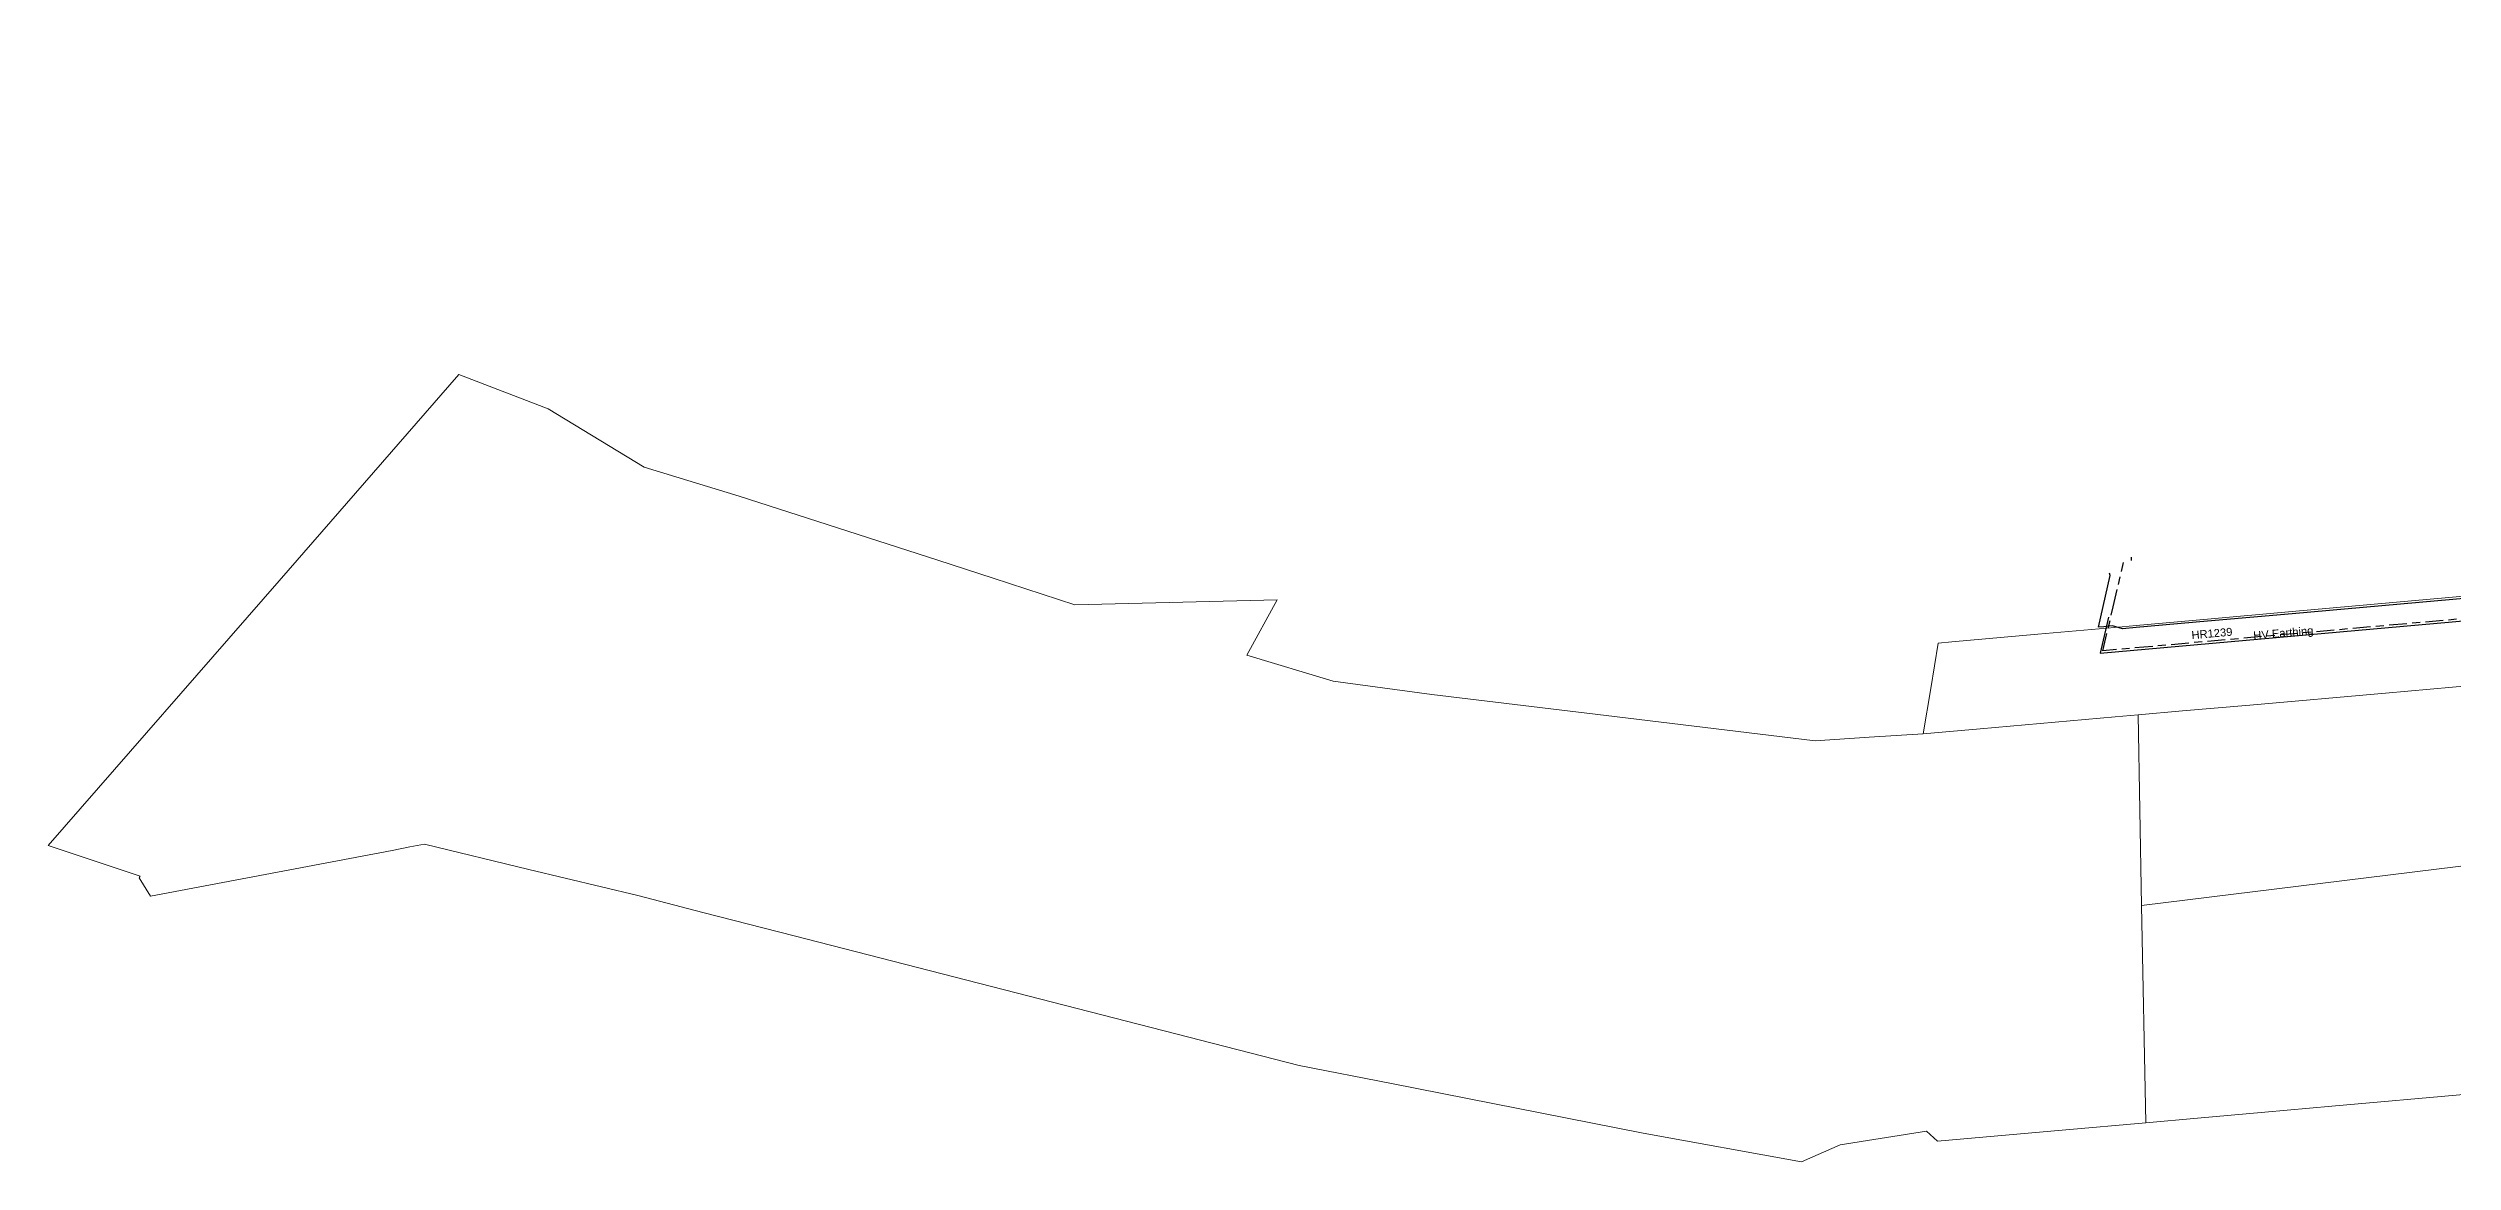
# Model space of a CAD drawing. Header units: metres. Extents: x 311639 to 313197, y 6256063 to 6257195.
# Drawn here: x 311639 to 312180, y 6256196 to 6256446 of the extents above; entities that cross this region are included whole.
import ezdxf

# ---------------------------------------------------------------- set-up
doc = ezdxf.new("R2010")
doc.units = ezdxf.units.M
doc.linetypes.add('Cable Exist UG', pattern=[8.2, 4, -1.2, 1.8, -1.2])
doc.layers.add('Cadastre Land Parcels_SP_EXT', color=9, linetype='Continuous', lineweight=5)
doc.layers.add('Cadastre Roads_SP_EXT', color=9, linetype='Continuous', lineweight=5)
doc.layers.add('Features_HIDE', color=1, linetype='Continuous', plot=False)
doc.layers.add('Mains_HV_EXT', color=7, linetype='Continuous')
doc.layers.add('OH_Details_SP_MISC', color=7, linetype='Continuous')
doc.styles.get("Standard").update_dxf_attribs({"font": 'arial.ttf'})
doc.linetypes.add('Cable E UG', pattern='A,6,-0.5,["E",Standard,S=1.7,R=0,X=0.5,Y=-1],-2.9', length=9.4)
doc.linetypes.add('Cable P UG', pattern='A,6,-0.5,["P",Standard,S=1.7,R=0,X=0.5,Y=-1],-2.9', length=9.4)

msp = doc.modelspace()

# ---------------------------------------------------------------- linework, layer by layer
at = {"layer": 'Cadastre Land Parcels_SP_EXT', "linetype": 'Continuous'}
msp.add_lwpolyline([(312195.06, 6256303.85), (312179.8, 6256302.52), (312164.72, 6256301.17), (312134.22, 6256298.48), (312119.07, 6256297.17), (312109.05, 6256296.27), (312103.89, 6256295.8), (312073.54, 6256293.12), (312060.71, 6256292.01), (312048.58, 6256291.22), (312036.39, 6256290.41), (311991.28, 6256295.89), (311950.19, 6256300.88), (311927.94, 6256303.84), (311908.54, 6256309.68), (311915.39, 6256322.16), (311869.89, 6256321.03), (311851.46, 6256327.05), (311839.04, 6256331.03), (311812.06, 6256339.74), (311794.34, 6256345.49), (311772.97, 6256351.96), (311751.36, 6256365.07), (311731.26, 6256372.83), (311690.83, 6256326.45), (311638.88, 6256266.86), (311638.88, 6256266.86), (311659.61, 6256259.95), (311659.34, 6256259.59), (311661.92, 6256255.46), (311716.26, 6256265.77), (311720.29, 6256266.57), (311723.52, 6256267.18), (311747.04, 6256261.5), (311771.52, 6256255.6), (311786.19, 6256251.83), (311806.7, 6256246.56), (311920.31, 6256217.41), (311941.12, 6256213.32), (311997.75, 6256202.16), (312033.34, 6256195.7), (312042.07, 6256199.54), (312061.47, 6256202.62), (312063.95, 6256200.33), (312091.99, 6256202.83), (312110.82, 6256204.51), (312122.39, 6256205.54), (312137.54, 6256206.88), (312152.67, 6256208.24), (312183.14, 6256210.96)], dxfattribs=at)
at = {"layer": 'Cadastre Roads_SP_EXT', "linetype": 'Continuous'}
for points in [[(312188.19, 6256323.46), (312143.71, 6256319.5), (312124.67, 6256317.8), (312108.61, 6256316.38), (312105.49, 6256316.1), (312086.49, 6256314.41), (312067.15, 6256312.69), (312064.1, 6256312.42), (312062.41, 6256302.22), (312060.71, 6256292.01), (312073.54, 6256293.12), (312073.54, 6256293.12), (312103.89, 6256295.8), (312109.05, 6256296.27), (312119.07, 6256297.17), (312134.22, 6256298.48), (312164.72, 6256301.17), (312179.8, 6256302.52), (312195.06, 6256303.85)], [(312394.2, 6256288.42), (312109.86, 6256253.37), (312110.82, 6256204.51), (312122.39, 6256205.54), (312137.54, 6256206.88), (312152.67, 6256208.24), (312183.14, 6256210.96)]]:
    msp.add_lwpolyline(points, dxfattribs=at)
msp.add_lwpolyline([(312394.2, 6256288.42), (312398.61, 6256324.78), (312391.5, 6256323.8), (312372.89, 6256321.38), (312356.31, 6256319.2), (312337.6, 6256316.78), (312332.55, 6256316.14), (312330.92, 6256315.94), (312328.87, 6256315.75), (312328.1, 6256315.65), (312306.85, 6256313.79), (312248.67, 6256308.59), (312248.1, 6256307.96), (312223.74, 6256306.4), (312210.24, 6256305.18), (312195.06, 6256303.85), (312179.8, 6256302.52), (312164.72, 6256301.17), (312134.22, 6256298.48), (312119.07, 6256297.17), (312109.05, 6256296.27), (312109.86, 6256253.37), (312394.2, 6256288.42)], close=True, dxfattribs=at)
at = {"layer": 'Features_HIDE', "linetype": 'Cable E UG'}
msp.add_lwpolyline([(312102.4, 6256318.22), (312100.51, 6256310.12), (312194.01, 6256318.45), (312197.39, 6256333.74), (312198.4, 6256336.44), (312208.67, 6256382.9), (312217.18, 6256418.32), (312222.7, 6256417.02), (312225.72, 6256418.36), (312287.08, 6256403.93), (312289.67, 6256405.37), (312319.96, 6256398.24), (312379.32, 6256384.23), (312427.99, 6256372.76), (312448.73, 6256367.94), (312449.72, 6256398.78), (312450.96, 6256442.91), (312451.19, 6256445.74), (312468.2, 6256445.27), (312536.38, 6256443.32), (312538.11, 6256444.9)], dxfattribs=at)
at = {"layer": 'Mains_HV_EXT', "linetype": 'Cable Exist UG'}
for points in [[(312477.71, 6256445.5), (312468.21, 6256445.77), (312468.21, 6256445.77), (312450.73, 6256446.25), (312450.46, 6256442.93), (312449.22, 6256398.8), (312448.25, 6256368.56), (312428.11, 6256373.25), (312428.11, 6256373.25), (312379.44, 6256384.72), (312320.07, 6256398.73), (312320.07, 6256398.73), (312289.59, 6256405.9), (312289.13, 6256403.96), (312225.67, 6256418.89), (312222.65, 6256417.55), (312216.81, 6256418.92), (312216.81, 6256418.92), (312208.18, 6256383.01), (312194.02, 6256318.95), (312194.02, 6256318.95), (312101.15, 6256310.68), (312103.45, 6256320.53), (312105.78, 6256330.56)], [(312107.53, 6256331.75), (312107.53, 6256330.95)]]:
    msp.add_lwpolyline(points, dxfattribs=at)
at = {"layer": 'OH_Details_SP_MISC', "linetype": 'Cable P UG'}
msp.add_lwpolyline([(312188.24, 6256322.96), (312143.75, 6256319), (312124.71, 6256317.31), (312108.66, 6256315.88), (312105.54, 6256315.6), (312103.31, 6256316.27), (312101.33, 6256316.1), (312100.17, 6256315.99), (312100.17, 6256315.99), (312102.75, 6256327.63), (312102.64, 6256328.15)], dxfattribs=at)

# ---------------------------------------------------------------- texts
at = {"layer": 'Features_HIDE'}
for s, p in [('HR1239', (312121.16, 6256313.28)), ('HV Earthing', (312135.06, 6256313.2))]:
    msp.add_text(s, height=1.8, rotation=5.0914, dxfattribs=at).set_placement(p)

doc.saveas('drawing.dxf')
